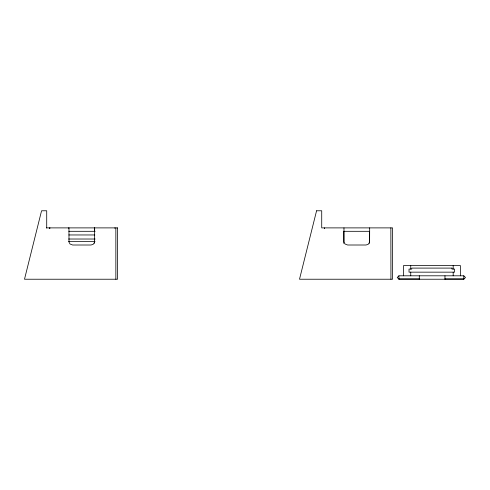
<?xml version="1.0" encoding="UTF-8"?>
<svg xmlns="http://www.w3.org/2000/svg" width="490" height="490" viewBox="0 0 490 490"><rect width="100%" height="100%" fill="white"/><g stroke="black" fill="none" stroke-linecap="round" stroke-linejoin="round"><path stroke-width="0.73" d="M398.934 275.803L397.219 277.512L398.934 279.227L463.791 279.227L465.5 277.512L463.791 275.803L398.934 275.803L398.934 279.227M46.379 227.887L46.715 227.887L46.715 210.774L41.564 210.774L24.5 279.227L117.563 279.227L117.508 227.887M46.513 227.893L117.563 227.887M68.833 231.311L95.127 231.311M343.686 231.311L369.601 231.311M68.79 234.961L94.79 234.961M68.606 239.022L95.164 239.022M68.539 241.582L95.054 241.582M398.934 278.884L419.293 278.884M444.969 278.884L463.791 278.884M390.934 279.227L390.861 227.887M463.791 275.803L463.791 279.227M460.367 275.803L460.367 265.537L403.552 265.537L403.552 275.803M453.177 265.537L453.177 269.071M453.177 272.158L453.177 275.803M444.969 275.803L444.969 279.227M419.293 275.803L419.293 279.227M410.743 265.537L410.743 269.071M410.743 272.158L410.743 275.803M369.674 227.887L369.625 242.115L368.162 244.351L365.999 245.006L347.637 245.006L345.04 244.002L344.011 242.115L343.968 227.887M369.472 231.311L369.472 243.359M343.796 231.311L343.796 243.359M324.631 228.254L324.631 227.887L324.46 228.254M115.854 227.887L115.854 279.227M114.825 227.893L114.825 228.236M94.668 227.887L94.619 242.115L93.155 244.351L90.993 245.006L72.63 245.006L70.033 244.002L69.004 242.115L68.961 227.887M94.466 227.893L94.466 231.311M94.466 241.086L94.466 243.359M68.79 227.893L68.79 228.236M49.968 227.893L49.968 228.236M49.619 228.254L49.619 227.887L49.447 228.254M316.577 210.774L299.506 279.227L392.57 279.227L392.57 227.887L321.722 227.887L321.722 210.774L316.577 210.774M451.982 268.097L411.765 268.097L411.765 269.071L409.021 269.071L409.021 272.158L454.549 272.158L454.549 269.071L451.982 269.071L451.982 268.097"/></g></svg>
